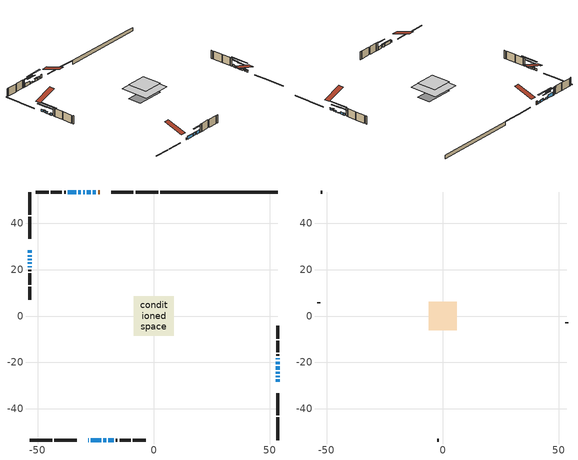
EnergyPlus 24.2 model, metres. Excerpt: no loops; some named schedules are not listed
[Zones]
conditioned space
 floor adiabatic (AdiabaticFloorConstruction): -8.61,-8.61 -8.61,8.61 8.61,8.61 8.61,-8.61 z2.99
 floor foundation (Slab1 construction): -8.53,-4.11 -8.53,4.11 8.53,4.11 8.53,-4.11 z-1.74
 wall outside (RimJoist1 construction): 1.87,53.39 -7.85,53.39 / -53.39,-53.39 -43.68,-53.39 / -53.39,53.39 -53.39,43.68 / 53.39,-53.39 53.39,-43.68 z0.55:0.85
 wall outside (RimJoist2 construction): -8.78,53.39 -18.27,53.39 / -42.75,-53.39 -33.26,-53.39 / -53.39,42.75 -53.39,33.26 / 53.39,-42.75 53.39,-33.26 z0.55:0.85
 wall outside (AdiabaticWallConstruction 1): -23.25,53.39 -23.99,53.39 z0.55:2.58
 wall outside (AdiabaticWallConstruction): -28.28,-53.39 -28.07,-53.39 z0.55:1.77; -53.39,28.28 -53.39,27.16 z0.55:1.87; 53.39,-28.28 53.39,-27.26 / -24.92,53.39 -26.19,53.39 / -53.39,24.69 -53.39,24.08 / 53.39,-24.79 53.39,-24.03 / -31.37,53.39 -32.49,53.39 z0.55:1.57; 53.39,-26.33 53.39,-25.72 / -27.12,53.39 -28.8,53.39 / -53.39,26.23 -53.39,25.62 / 53.39,-20.75 53.39,-19.63 z0.55:1.82; -27.14,-53.39 -22.67,-53.39 / -21.75,-53.39 -20.47,-53.39 / -19.55,-53.39 -17.31,-53.39 z0.55:2.23; 53.39,-23.1 53.39,-21.68 / -29.73,53.39 -30.44,53.39 / -53.39,23.15 -53.39,22.44 z0.55:0.91; 53.39,-18.71 53.39,-18.09 / -53.39,21.51 -53.39,20.9 z0.55:1.97; -33.42,53.39 -36.97,53.39 z0.55:2.53
 wall outside (Wall1 construction): -37.9,53.39 -38.62,53.39 / -16.38,-53.39 -15.66,-53.39 / -53.39,19.97 -53.39,19.25 / 53.39,-17.17 53.39,-16.44 z0.55:5.43
 wall outside (Wall2 construction): -39.55,53.39 -44.33,53.39 / -14.73,-53.39 -9.95,-53.39 / -53.39,18.32 -53.39,13.54 / 53.39,-15.51 53.39,-10.73 z0.55:5.43
 wall outside (Wall3 construction): -45.26,53.39 -50.92,53.39 / -9.02,-53.39 -3.37,-53.39 / -53.39,12.61 -53.39,6.96 / 53.39,-9.8 53.39,-4.15 z0.55:5.43
 wall foundation (FoundationWall1 construction): 2.8,53.39,-1.74 2.8,53.39,0.55 48.33,53.39,0.55 48.33,53.39,0.35 53.39,53.39,0.35 53.39,53.39,-1.74
 window (WindowConstruction 16): -28.28,-53.39 -28.07,-53.39 z0.55:1.77
 window (WindowConstruction 7): -53.39,28.28 -53.39,27.16 z0.55:1.87
 window (WindowConstruction 8): 53.39,-28.28 53.39,-27.26 z0.55:1.56
 window (WindowConstruction 9): 53.39,-26.33 53.39,-25.72 z0.55:1.82
 window (WindowConstruction 10): -24.92,53.39 -26.19,53.39 z0.55:1.56
 window (WindowConstruction 11): -27.12,53.39 -28.8,53.39 z0.55:1.82
 window (WindowConstruction 12): -27.14,-53.39 -22.67,-53.39 z0.55:2.23
 window (WindowConstruction 13): -21.75,-53.39 -20.47,-53.39 z0.55:2.23
 window (WindowConstruction 14): -53.39,26.23 -53.39,25.62 z0.55:1.82
 window (WindowConstruction 15): -53.39,24.69 -53.39,24.08 z0.55:1.56
 window (WindowConstruction): 53.39,-24.79 53.39,-24.03 z0.55:1.56
 window (WindowConstruction 17): 53.39,-23.1 53.39,-21.68 z0.55:0.91
 window (WindowConstruction 18): -29.73,53.39 -30.44,53.39 z0.55:0.91
 window (WindowConstruction 19): -53.39,23.15 -53.39,22.44 z0.55:0.91
 window (WindowConstruction 1): 53.39,-20.75 53.39,-19.63 z0.55:1.82
 window (WindowConstruction 2): 53.39,-18.7 53.39,-18.09 z0.55:1.97
 window (WindowConstruction 3): -31.37,53.39 -32.49,53.39 z0.55:1.56
 window (WindowConstruction 4): -33.42,53.39 -36.97,53.39 z0.55:2.53
 window (WindowConstruction 5): -19.55,-53.39 -17.31,-53.39 z0.55:2.23
 window (WindowConstruction 6): -53.39,21.51 -53.39,20.9 z0.55:1.97
 door (Door): -23.25,53.39 -23.99,53.39 z0.55:2.58
 ceiling adiabatic (AdiabaticFloorConstruction): 8.61,-8.61 8.61,8.61 -8.61,8.61 -8.61,-8.61 z2.99
attic - vented
 floor to conditioned space (Floor1 construction Reversed): -6.09,-6.09 -6.09,6.09 6.09,6.09 6.09,-6.09 z5.43
 wall outside (Wall4 construction): -51.84,53.39 -52.46,53.39 / -2.44,-53.39 -1.82,-53.39 / -53.39,6.03 -53.39,5.41 / 53.39,-3.22 53.39,-2.6 z0.55:5.43
 roof outside (Roof1 construction): -22.32,53.39,5.43 -22.32,41.53,9.38 -19.19,41.53,9.38 -19.19,53.39,5.43; -29.21,-53.39,5.43 -29.21,-41.53,9.38 -32.33,-41.53,9.38 -32.33,-53.39,5.43; -53.39,29.21,5.43 -41.53,29.21,9.38 -41.53,32.33,9.38 -53.39,32.33,5.43; 53.39,-29.21,5.43 41.53,-29.21,9.38 41.53,-32.33,9.38 53.39,-32.33,5.43
shading: -53.39,24.52 -53.39,30.92 -53.8,30.92 -53.8,24.52 z4.51; 53.39,-27.06 53.39,-28.48 53.8,-28.48 53.8,-27.06 z1.77; 53.39,-25.52 53.39,-26.53 53.8,-26.53 53.8,-25.52 z2.02; -26.39,53.39 -24.72,53.39 -24.72,53.8 -26.39,53.8 z1.77; -29,53.39 -26.92,53.39 -26.92,53.8 -29,53.8 z2.02; -22.47,-53.39 -27.34,-53.39 -27.34,-53.8 -22.47,-53.8 z2.43; -20.27,-53.39 -21.95,-53.39 -21.95,-53.8 -20.27,-53.8 z2.43; -53.39,25.42 -53.39,26.43 -53.8,26.43 -53.8,25.42 z2.02; -53.39,23.88 -53.39,24.89 -53.8,24.89 -53.8,23.88 z1.77; 53.39,-21.39 53.39,-27.43 53.8,-27.43 53.8,-21.39 z4.2; 53.39,-16.6 53.39,-28.18 53.8,-28.18 53.8,-16.6 z5.99; -35.52,53.39 -24.65,53.39 -24.65,53.8 -35.52,53.8 z5.99; -53.39,17.36 -53.39,28.23 -53.8,28.23 -53.8,17.36 z5.99; 53.39,-16.99 53.39,-23.39 53.8,-23.39 53.8,-16.99 z4.46; 53.39,-15.45 53.39,-21.34 53.8,-21.34 53.8,-15.45 z4.61; -35.13,53.39 -28.73,53.39 -28.73,53.8 -35.13,53.8 z4.2; -39.61,53.39 -30.78,53.39 -30.78,53.8 -39.61,53.8 z5.17; -14.67,-53.39 -22.19,-53.39 -22.19,-53.8 -14.67,-53.8 z4.87; -53.39,18.26 -53.39,24.15 -53.8,24.15 -53.8,18.26 z4.61
[Building]
Building 1: Terrain=Suburbs
[Site:Location]
Toronto City Centre_ON: Latitude {deg}=43.63; Longitude {deg}=-79.39; Time Zone {hr}=-5; Elevation {m}=77; Keep Site Location Information=Yes
[Site:GroundTemperature:Shallow]
5.01852, 3.26908, 3.12898, 3.95918, 7.29196, 10.6092, 13.4851, 15.3069, 15.4617, 13.9799, 11.1774, 7.9619
[Site:WaterMainsTemperature]
Calculation Method=Schedule; Temperature Schedule=mains temperature schedule
[Material] Roughness=Rough; Thermal Absorptance=0.9
Name | Thickness {m} | Conductivity {W/m-K} | Density {kg/m3} | Specific Heat {J/kg-K} | Solar Absorptance | Visible Absorptance
asphalt or fiberglass shingles | 0.00635 | 0.162714 | 1121.4 | 1465.45 | 0.4 | 0.4
ceiling loosefill ins | 0.0846667 | 0.0480833 | 16.02 | 1046.75 | 0.7 | 0.7
ceiling stud and cavity | 0.1397 | 0.101066 | 65.682 | 1177.47 | 0.7 | 0.7
concrete 4.0 in. | 0.1016 | 1.803125 | 2242.8 | 837.4 | 0.7 | 0.7
concrete 8.0 in. | 0.2032 | 1.803125 | 2242.8 | 837.4 | 0.7 | 0.7
door material | 0.04445 | 0.053851 | 512.64 | 1214.23 | 0.7 | 0.7
exterior vertical ins | 0.0436689 | 0.029427 | 32.04 | 1214.23 | 0.7 | 0.7
floor covering | 0.0127 | 0.0433444 | 54.468 | 1339.84 | 0.6 | 0.6
floor rigid ins; wall rigid ins | 0.512978 | 0.029427 | 32.04 | 1214.23 | 0.7 | 0.7
floor stud and cavity | 0.1397 | 1.75129 | 37.0049 | 1207.88 | 0.7 | 0.7
furniture material conditioned space 1 | 0.1524 | 0.115458 | 640.8 | 1214.23 | 0.6 | 0.6
gypsum board | 0.0127 | 0.160291 | 801 | 837.4 | 0.6 | 0.6
gypsum board 1 | 0.0127 | 0.160291 | 801 | 837.4 | 0.7 | 0.7
osb sheathing 0.5 in. | 0.0127 | 0.115458 | 512.64 | 1214.23 | 0.7 | 0.7
osb sheathing 0.75 in. | 0.01905 | 0.115458 | 512.64 | 1214.23 | 0.7 | 0.7
osb sheathing 2.0 in. | 0.0508 | 0.115458 | 512.64 | 1214.23 | 0.7 | 0.7
rim joist rigid ins | 0.051816 | 0.029427 | 32.04 | 1214.23 | 0.7 | 0.7
rim joist stud and cavity | 0.0508 | 0.0379815 | 125.044 | 1163.47 | 0.6 | 0.6
rim joist stud and cavity 1 | 0.0508 | 0.206692 | 125.044 | 1163.47 | 0.6 | 0.6
wall stud and cavity | 0.1397 | 0.0904657 | 139.0536 | 1170.24 | 0.7 | 0.7
wall stud and cavity 1 | 0.1397 | 0.0787868 | 139.0536 | 1170.24 | 0.7 | 0.7
wall stud and cavity 2 | 0.1397 | 0.0785528 | 139.0536 | 1170.24 | 0.7 | 0.7
wall stud and cavity 3 | 0.0889 | 6.9971 | 50.32683 | 1063.81 | 0.6 | 0.6
wall stud and cavity 4 | 0.0889 | 0.380278 | 52.3479 | 1209.89 | 0.7 | 0.7
wall stud and cavity 5 | 0.0889 | 0.391764 | 83.0341 | 1211.67 | 0.7 | 0.7
wood siding | 0.0254 | 0.102417 | 544.68 | 1172.36 | 0.4 | 0.4
wood siding 1 | 0.00254 | 0.102417 | 544.68 | 1172.36 | 0.4 | 0.4
wood siding 2; wood siding 3; wood siding 4 | 0.0254 | 0.102417 | 544.68 | 1172.36 | 0.7 | 0.7
[WindowMaterial:SimpleGlazingSystem]
Name | U-Factor {W/m2-K} | Solar Heat Gain Coefficient
WindowMaterial | 2.95653 | 0.63
WindowMaterial 1 | 2.92303 | 0.66
WindowMaterial 10 | 2.90486 | 0.68
WindowMaterial 11 | 2.97414 | 0.61
WindowMaterial 12 | 6.93965 | 0.69
WindowMaterial 13 | 3.04398 | 0.53
WindowMaterial 2 | 2.963916 | 0.63
WindowMaterial 3 | 2.93382 | 0.65
WindowMaterial 4 | 2.97981 | 0.59
WindowMaterial 5 | 2.88329 | 0.7
WindowMaterial 6 | 2.921331 | 0.67
WindowMaterial 7 | 2.938365 | 0.65
WindowMaterial 8 | 2.96619 | 0.62
WindowMaterial 9 | 2.92814 | 0.66
[Construction]
AdiabaticFloorConstruction: floor stud and cavity, floor rigid ins, osb sheathing 0.75 in., floor covering
AdiabaticWallConstruction: wood siding 3, wall rigid ins, wall stud and cavity 4, gypsum board
AdiabaticWallConstruction 1: wood siding 4, wall rigid ins, wall stud and cavity 4, gypsum board
Door: door material
Floor1 construction Reversed: gypsum board, ceiling stud and cavity, ceiling loosefill ins
FoundationWall1 construction: concrete 8.0 in., gypsum board 1
furniture construction conditioned space 1: furniture material conditioned space 1
PartitionWallConstruction: gypsum board, wall stud and cavity 5, gypsum board
RimJoist1 construction: wood siding 2, osb sheathing 2.0 in., rim joist stud and cavity
RimJoist2 construction: wood siding 2, rim joist rigid ins, osb sheathing 2.0 in., rim joist stud and cavity 1
Roof1 construction: asphalt or fiberglass shingles
Slab1 construction: concrete 4.0 in.
Wall1 construction: wood siding, osb sheathing 0.5 in., wall stud and cavity, gypsum board
Wall2 construction: wood siding, osb sheathing 0.5 in., wall stud and cavity 1, gypsum board
Wall3 construction: wood siding, osb sheathing 0.5 in., wall stud and cavity 2, gypsum board
Wall4 construction: wood siding 1, wall stud and cavity 3
WindowConstruction: WindowMaterial
WindowConstruction 1: WindowMaterial 1
WindowConstruction 10: WindowMaterial 9
WindowConstruction 11; WindowConstruction 13: WindowMaterial 10
WindowConstruction 12; WindowConstruction 5: WindowMaterial 5
WindowConstruction 14; WindowConstruction 9: WindowMaterial 8
WindowConstruction 15: WindowMaterial 11
WindowConstruction 16: WindowMaterial 12
WindowConstruction 17; WindowConstruction 18; WindowConstruction 19: WindowMaterial 13
WindowConstruction 2; WindowConstruction 6: WindowMaterial 2
WindowConstruction 3: WindowMaterial 3
WindowConstruction 4: WindowMaterial 4
WindowConstruction 7: WindowMaterial 6
WindowConstruction 8: WindowMaterial 7
[Zone] Multiplier=1; Part of Total Floor Area=Yes
Name | Volume {m3}
attic - vented | 95.1544
conditioned space | 1134.6
[Space]
Name | Zone | Volume {m3}
attic - vented 1 | attic - vented | 95.1544
conditioned space 1 | conditioned space | 1134.6
[ZoneInfiltration:EffectiveLeakageArea]
infil attic - vented 1: Zone or Space=attic - vented 1; Schedule=Always On Discrete; Effective Air Leakage Area {cm2}=6242.95; Stack Coefficient=0.000614033; Wind Coefficient=1.67423e-05
[ZoneMixing]
whole house fan mix: Zone or Space=attic - vented; Schedule=Always On Continuous; Design Flow Rate Calculation Method=Flow/Zone; Design Flow Rate {m3/s}=0; Source Zone or Space=conditioned space
[SurfaceProperty:ExposedFoundationPerimeter]
Slab1: Exposed Perimeter Calculation Method=TotalExposedPerimeter; Total Exposed Perimeter {m}=50.596
[InternalMass] Zone or ZoneList=conditioned space; Space or SpaceList=conditioned space 1
Name | Construction | Surface Area {m2}
furniture mass conditioned space 1 | furniture construction conditioned space 1 | 174.8
partition wall mass | PartitionWallConstruction | 437
[Lights]
interior lighting: Zone or ZoneList or Space or SpaceList=conditioned space 1; Schedule=interior lighting schedule; Design Level Calculation Method=LightingLevel; Lighting Level {W}=343.2; Return Air Fraction=0; Fraction Radiant=0.6; Fraction Visible=0.2; Fraction Replaceable=1
[People]
occupants: Zone or ZoneList or Space or SpaceList=conditioned space 1; Number of People Schedule=occupants schedule; Number of People Calculation Method=People; Number of People=3; Fraction Radiant=0.314171; Sensible Heat Fraction=0.56303; Activity Level Schedule=occupants activity schedule; Carbon Dioxide Generation Rate {m3/s-W}=0; Enable ASHRAE 55 Comfort Warnings=No; Mean Radiant Temperature Calculation Type=EnclosureAveraged
[ElectricEquipment] Zone or ZoneList or Space or SpaceList=conditioned space 1; Design Level Calculation Method=EquipmentLevel
Name | Schedule | Design Level {W} | Fraction Latent | Fraction Radiant | Fraction Lost
clothes dryer | clothes dryer schedule | 140.772 | 0.015 | 0.081 | 0.85
clothes washer | clothes washer schedule | 32.1985 | 0.03 | 0.162 | 0.7
cooking range | cooking range schedule | 215.147 | 0.08 | 0.432 | 0.2
dishwasher | dishwasher schedule | 66.8632 | 0.3 | 0.18 | 0.4
fridge | fridge schedule | 72.9452 | 0 | 0.6 | 0
mech vent house fan | mech vent house fan schedule | 0.95 | 0 | 0 | 1
mech vent house fan cfis | mech vent house fan cfis schedule | 0 | 0 | 0 | 0
misc plug loads | misc plug loads schedule | 494.7 | 0.045 | 0.513 | 0.1
whole house fan | Always On Discrete | 0 | 0 | 0 | 1
[OtherEquipment] Zone or ZoneList or Space or SpaceList=conditioned space 1; Design Level Calculation Method=EquipmentLevel
Name | Fuel Type | Schedule | Design Level {W} | Fraction Latent | Fraction Radiant | Fraction Lost
clothes dryer 1 | Electricity | clothes dryer schedule | 0 | 0.015 | 0.081 | 0.85
cooking range 1 | Electricity | cooking range schedule | 0 | 0.08 | 0.432 | 0.2
general water use latent | None | general water use schedule | 62.594 | 1 | 0 | 0
general water use sensible | None | general water use schedule | -61.6891 | 0 | 0.6 | 0
mech vent house fan latent load | None | Always On Discrete | 0 | 1 | 0 | 0
mech vent house fan sensible load | None | Always On Discrete | 0 | 0 | 0 | 0
water heater energy adjustment1 | NaturalGas | Always On Discrete | 0.01 | 0 | 0 | 1
[ZoneInfiltration:DesignFlowRate] Zone or ZoneList or Space or SpaceList=conditioned space 1; Schedule=Always On Discrete; Design Flow Rate Calculation Method=Flow/Zone; Design Flow Rate {m3/s}=0
infil flow; natural vent flow; whole house fan flow
[Foundation:Kiva]
Foundation Kiva 1: Initial Indoor Air Temperature {C}=18; Wall Height Above Grade {m}=0.549981; Wall Depth Below Slab {m}=0.2032; Custom Block Material Name 1=exterior vertical ins; Custom Block Depth 1 {m}=2.28999; Custom Block X Position 1 {m}=0.2159; Custom Block Z Position 1 {m}=0
[Foundation:Kiva:Settings]
Soil Conductivity {W/m-K}=0.849921; Soil Density {kg/m3}=1842.3; Soil Specific Heat {J/kg-K}=418.7; Ground Solar Absorptivity=0.9; Ground Thermal Absorptivity=0.9; Ground Surface Roughness {m}=0.03; Far-Field Width {m}=40; Deep-Ground Boundary Condition=ZeroFlux; Deep-Ground Depth {m}=40; Minimum Cell Dimension {m}=0.2; Maximum Cell Growth Coefficient=3; Simulation Timestep=Timestep
[Exterior:Lights]
exterior lighting: Schedule=exterior lighting schedule; Design Level {W}=75.6
[Schedule:Constant]
Name | Hourly Value
Always On Continuous; mech vent house fan schedule; mech vent house fan cfis schedule; Always On Discrete | 1
occupants activity schedule | 117.228
fridge schedule | 0
[Schedule:Week:Daily]
interior lighting schedule Week Rule - Jan1-Jan27: interior lighting schedule day, interior lighting schedule day, interior lighting schedule day, interior lighting schedule day, interior lighting schedule day, interior lighting schedule day, interior lighting schedule day, interior lighting schedule default day, interior lighting schedule default day, interior lighting schedule default day, interior lighting schedule default day, interior lighting schedule default day
interior lighting schedule Week Rule - Jan28-Feb3: interior lighting schedule day, interior lighting schedule day, interior lighting schedule day, interior lighting schedule day, interior lighting schedule day 1, interior lighting schedule day 1, interior lighting schedule day 1, interior lighting schedule default day, interior lighting schedule default day, interior lighting schedule default day, interior lighting schedule default day, interior lighting schedule default day
interior lighting schedule Week Rule - Feb4-Feb24: interior lighting schedule day 1, interior lighting schedule day 1, interior lighting schedule day 1, interior lighting schedule day 1, interior lighting schedule day 1, interior lighting schedule day 1, interior lighting schedule day 1, interior lighting schedule default day, interior lighting schedule default day, interior lighting schedule default day, interior lighting schedule default day, interior lighting schedule default day
interior lighting schedule Week Rule - Feb25-Mar3: interior lighting schedule day 1, interior lighting schedule day 1, interior lighting schedule day 1, interior lighting schedule day 1, interior lighting schedule day 2, interior lighting schedule day 2, interior lighting schedule day 2, interior lighting schedule default day, interior lighting schedule default day, interior lighting schedule default day, interior lighting schedule default day, interior lighting schedule default day
interior lighting schedule Week Rule - Mar4-Mar31: interior lighting schedule day 2, interior lighting schedule day 2, interior lighting schedule day 2, interior lighting schedule day 2, interior lighting schedule day 2, interior lighting schedule day 2, interior lighting schedule day 2, interior lighting schedule default day, interior lighting schedule default day, interior lighting schedule default day, interior lighting schedule default day, interior lighting schedule default day
interior lighting schedule Week Rule - Apr1-Apr28: interior lighting schedule day 3, interior lighting schedule day 3, interior lighting schedule day 3, interior lighting schedule day 3, interior lighting schedule day 3, interior lighting schedule day 3, interior lighting schedule day 3, interior lighting schedule default day, interior lighting schedule default day, interior lighting schedule default day, interior lighting schedule default day, interior lighting schedule default day
interior lighting schedule Week Rule - Apr29-May5: interior lighting schedule day 3, interior lighting schedule day 3, interior lighting schedule day 4, interior lighting schedule day 4, interior lighting schedule day 4, interior lighting schedule day 4, interior lighting schedule day 4, interior lighting schedule default day, interior lighting schedule default day, interior lighting schedule default day, interior lighting schedule default day, interior lighting schedule default day
interior lighting schedule Week Rule - May6-May26: interior lighting schedule day 4, interior lighting schedule day 4, interior lighting schedule day 4, interior lighting schedule day 4, interior lighting schedule day 4, interior lighting schedule day 4, interior lighting schedule day 4, interior lighting schedule default day, interior lighting schedule default day, interior lighting schedule default day, interior lighting schedule default day, interior lighting schedule default day
interior lighting schedule Week Rule - May27-Jun2: interior lighting schedule day 4, interior lighting schedule day 4, interior lighting schedule day 4, interior lighting schedule day 4, interior lighting schedule day 4, interior lighting schedule day 5, interior lighting schedule day 5, interior lighting schedule default day, interior lighting schedule default day, interior lighting schedule default day, interior lighting schedule default day, interior lighting schedule default day
interior lighting schedule Week Rule - Jun3-Jun30: interior lighting schedule day 5, interior lighting schedule day 5, interior lighting schedule day 5, interior lighting schedule day 5, interior lighting schedule day 5, interior lighting schedule day 5, interior lighting schedule day 5, interior lighting schedule default day, interior lighting schedule default day, interior lighting schedule default day, interior lighting schedule default day, interior lighting schedule default day
interior lighting schedule Week Rule - Jul1-Jul28: interior lighting schedule day 6, interior lighting schedule day 6, interior lighting schedule day 6, interior lighting schedule day 6, interior lighting schedule day 6, interior lighting schedule day 6, interior lighting schedule day 6, interior lighting schedule default day, interior lighting schedule default day, interior lighting schedule default day, interior lighting schedule default day, interior lighting schedule default day
interior lighting schedule Week Rule - Jul29-Aug4: interior lighting schedule day 6, interior lighting schedule day 6, interior lighting schedule day 6, interior lighting schedule day 7, interior lighting schedule day 7, interior lighting schedule day 7, interior lighting schedule day 7, interior lighting schedule default day, interior lighting schedule default day, interior lighting schedule default day, interior lighting schedule default day, interior lighting schedule default day
interior lighting schedule Week Rule - Aug5-Aug25: interior lighting schedule day 7, interior lighting schedule day 7, interior lighting schedule day 7, interior lighting schedule day 7, interior lighting schedule day 7, interior lighting schedule day 7, interior lighting schedule day 7, interior lighting schedule default day, interior lighting schedule default day, interior lighting schedule default day, interior lighting schedule default day, interior lighting schedule default day
interior lighting schedule Week Rule - Aug26-Sep1: interior lighting schedule day 7, interior lighting schedule day 7, interior lighting schedule day 7, interior lighting schedule day 7, interior lighting schedule day 7, interior lighting schedule day 7, interior lighting schedule day 8, interior lighting schedule default day, interior lighting schedule default day, interior lighting schedule default day, interior lighting schedule default day, interior lighting schedule default day
interior lighting schedule Week Rule - Sep2-Sep29: interior lighting schedule day 8, interior lighting schedule day 8, interior lighting schedule day 8, interior lighting schedule day 8, interior lighting schedule day 8, interior lighting schedule day 8, interior lighting schedule day 8, interior lighting schedule default day, interior lighting schedule default day, interior lighting schedule default day, interior lighting schedule default day, interior lighting schedule default day
interior lighting schedule Week Rule - Sep30-Oct6: interior lighting schedule day 8, interior lighting schedule day 9, interior lighting schedule day 9, interior lighting schedule day 9, interior lighting schedule day 9, interior lighting schedule day 9, interior lighting schedule day 9, interior lighting schedule default day, interior lighting schedule default day, interior lighting schedule default day, interior lighting schedule default day, interior lighting schedule default day
interior lighting schedule Week Rule - Oct7-Oct27: interior lighting schedule day 9, interior lighting schedule day 9, interior lighting schedule day 9, interior lighting schedule day 9, interior lighting schedule day 9, interior lighting schedule day 9, interior lighting schedule day 9, interior lighting schedule default day, interior lighting schedule default day, interior lighting schedule default day, interior lighting schedule default day, interior lighting schedule default day
interior lighting schedule Week Rule - Oct28-Nov3: interior lighting schedule day 9, interior lighting schedule day 9, interior lighting schedule day 9, interior lighting schedule day 9, interior lighting schedule day 10, interior lighting schedule day 10, interior lighting schedule day 10, interior lighting schedule default day, interior lighting schedule default day, interior lighting schedule default day, interior lighting schedule default day, interior lighting schedule default day
interior lighting schedule Week Rule - Nov4-Nov24: interior lighting schedule day 10, interior lighting schedule day 10, interior lighting schedule day 10, interior lighting schedule day 10, interior lighting schedule day 10, interior lighting schedule day 10, interior lighting schedule day 10, interior lighting schedule default day, interior lighting schedule default day, interior lighting schedule default day, interior lighting schedule default day, interior lighting schedule default day
interior lighting schedule Week Rule - Nov25-Dec1: interior lighting schedule day 10, interior lighting schedule day 10, interior lighting schedule day 10, interior lighting schedule day 10, interior lighting schedule day 10, interior lighting schedule day 10, interior lighting schedule day 11, interior lighting schedule default day, interior lighting schedule default day, interior lighting schedule default day, interior lighting schedule default day, interior lighting schedule default day
interior lighting schedule Week Rule - Dec2-Dec31: interior lighting schedule day 11, interior lighting schedule day 11, interior lighting schedule day 11, interior lighting schedule day 11, interior lighting schedule day 11, interior lighting schedule day 11, interior lighting schedule day 11, interior lighting schedule default day, interior lighting schedule default day, interior lighting schedule default day, interior lighting schedule default day, interior lighting schedule default day
occupants schedule Week Rule - Jan1-Dec31: occupants schedule day, occupants schedule day, occupants schedule day, occupants schedule day, occupants schedule day, occupants schedule day, occupants schedule day, occupants schedule default day, occupants schedule default day, occupants schedule default day, occupants schedule default day, occupants schedule default day
clothes dryer schedule Week Rule - Jan1-Dec31: clothes dryer schedule day, clothes dryer schedule day, clothes dryer schedule day, clothes dryer schedule day, clothes dryer schedule day, clothes dryer schedule day, clothes dryer schedule day, clothes dryer schedule default day, clothes dryer schedule default day, clothes dryer schedule default day, clothes dryer schedule default day, clothes dryer schedule default day
clothes washer schedule Week Rule - Jan1-Dec31: clothes washer schedule day, clothes washer schedule day, clothes washer schedule day, clothes washer schedule day, clothes washer schedule day, clothes washer schedule day, clothes washer schedule day, clothes washer schedule default day, clothes washer schedule default day, clothes washer schedule default day, clothes washer schedule default day, clothes washer schedule default day
cooking range schedule Week Rule - Jan1-Dec31: cooking range schedule day, cooking range schedule day, cooking range schedule day, cooking range schedule day, cooking range schedule day, cooking range schedule day, cooking range schedule day, cooking range schedule default day, cooking range schedule default day, cooking range schedule default day, cooking range schedule default day, cooking range schedule default day
dishwasher schedule Week Rule - Jan1-Dec31: dishwasher schedule day, dishwasher schedule day, dishwasher schedule day, dishwasher schedule day, dishwasher schedule day, dishwasher schedule day, dishwasher schedule day, dishwasher schedule default day, dishwasher schedule default day, dishwasher schedule default day, dishwasher schedule default day, dishwasher schedule default day
misc plug loads schedule Week Rule - Jan1-Dec31: misc plug loads schedule day, misc plug loads schedule day, misc plug loads schedule day, misc plug loads schedule day, misc plug loads schedule day, misc plug loads schedule day, misc plug loads schedule day, misc plug loads schedule default day, misc plug loads schedule default day, misc plug loads schedule default day, misc plug loads schedule default day, misc plug loads schedule default day
general water use schedule Week Rule - Jan1-Dec31: general water use schedule day, general water use schedule day, general water use schedule day, general water use schedule day, general water use schedule day, general water use schedule day, general water use schedule day, general water use schedule default day, general water use schedule default day, general water use schedule default day, general water use schedule default day, general water use schedule default day
exterior lighting schedule Week Rule - Jan1-Jan27: exterior lighting schedule day, exterior lighting schedule day, exterior lighting schedule day, exterior lighting schedule day, exterior lighting schedule day, exterior lighting schedule day, exterior lighting schedule day, exterior lighting schedule default day, exterior lighting schedule default day, exterior lighting schedule default day, exterior lighting schedule default day, exterior lighting schedule default day
exterior lighting schedule Week Rule - Jan28-Feb3: exterior lighting schedule day, exterior lighting schedule day, exterior lighting schedule day, exterior lighting schedule day, exterior lighting schedule day 1, exterior lighting schedule day 1, exterior lighting schedule day 1, exterior lighting schedule default day, exterior lighting schedule default day, exterior lighting schedule default day, exterior lighting schedule default day, exterior lighting schedule default day
exterior lighting schedule Week Rule - Feb4-Feb24: exterior lighting schedule day 1, exterior lighting schedule day 1, exterior lighting schedule day 1, exterior lighting schedule day 1, exterior lighting schedule day 1, exterior lighting schedule day 1, exterior lighting schedule day 1, exterior lighting schedule default day, exterior lighting schedule default day, exterior lighting schedule default day, exterior lighting schedule default day, exterior lighting schedule default day
exterior lighting schedule Week Rule - Feb25-Mar3: exterior lighting schedule day 1, exterior lighting schedule day 1, exterior lighting schedule day 1, exterior lighting schedule day 1, exterior lighting schedule day 2, exterior lighting schedule day 2, exterior lighting schedule day 2, exterior lighting schedule default day, exterior lighting schedule default day, exterior lighting schedule default day, exterior lighting schedule default day, exterior lighting schedule default day
exterior lighting schedule Week Rule - Mar4-Mar31: exterior lighting schedule day 2, exterior lighting schedule day 2, exterior lighting schedule day 2, exterior lighting schedule day 2, exterior lighting schedule day 2, exterior lighting schedule day 2, exterior lighting schedule day 2, exterior lighting schedule default day, exterior lighting schedule default day, exterior lighting schedule default day, exterior lighting schedule default day, exterior lighting schedule default day
exterior lighting schedule Week Rule - Apr1-Apr28: exterior lighting schedule day 3, exterior lighting schedule day 3, exterior lighting schedule day 3, exterior lighting schedule day 3, exterior lighting schedule day 3, exterior lighting schedule day 3, exterior lighting schedule day 3, exterior lighting schedule default day, exterior lighting schedule default day, exterior lighting schedule default day, exterior lighting schedule default day, exterior lighting schedule default day
exterior lighting schedule Week Rule - Apr29-May5: exterior lighting schedule day 3, exterior lighting schedule day 3, exterior lighting schedule day 4, exterior lighting schedule day 4, exterior lighting schedule day 4, exterior lighting schedule day 4, exterior lighting schedule day 4, exterior lighting schedule default day, exterior lighting schedule default day, exterior lighting schedule default day, exterior lighting schedule default day, exterior lighting schedule default day
exterior lighting schedule Week Rule - May6-May26: exterior lighting schedule day 4, exterior lighting schedule day 4, exterior lighting schedule day 4, exterior lighting schedule day 4, exterior lighting schedule day 4, exterior lighting schedule day 4, exterior lighting schedule day 4, exterior lighting schedule default day, exterior lighting schedule default day, exterior lighting schedule default day, exterior lighting schedule default day, exterior lighting schedule default day
exterior lighting schedule Week Rule - May27-Jun2: exterior lighting schedule day 4, exterior lighting schedule day 4, exterior lighting schedule day 4, exterior lighting schedule day 4, exterior lighting schedule day 4, exterior lighting schedule day 5, exterior lighting schedule day 5, exterior lighting schedule default day, exterior lighting schedule default day, exterior lighting schedule default day, exterior lighting schedule default day, exterior lighting schedule default day
exterior lighting schedule Week Rule - Jun3-Jun30: exterior lighting schedule day 5, exterior lighting schedule day 5, exterior lighting schedule day 5, exterior lighting schedule day 5, exterior lighting schedule day 5, exterior lighting schedule day 5, exterior lighting schedule day 5, exterior lighting schedule default day, exterior lighting schedule default day, exterior lighting schedule default day, exterior lighting schedule default day, exterior lighting schedule default day
exterior lighting schedule Week Rule - Jul1-Jul28: exterior lighting schedule day 6, exterior lighting schedule day 6, exterior lighting schedule day 6, exterior lighting schedule day 6, exterior lighting schedule day 6, exterior lighting schedule day 6, exterior lighting schedule day 6, exterior lighting schedule default day, exterior lighting schedule default day, exterior lighting schedule default day, exterior lighting schedule default day, exterior lighting schedule default day
exterior lighting schedule Week Rule - Jul29-Aug4: exterior lighting schedule day 6, exterior lighting schedule day 6, exterior lighting schedule day 6, exterior lighting schedule day 7, exterior lighting schedule day 7, exterior lighting schedule day 7, exterior lighting schedule day 7, exterior lighting schedule default day, exterior lighting schedule default day, exterior lighting schedule default day, exterior lighting schedule default day, exterior lighting schedule default day
exterior lighting schedule Week Rule - Aug5-Aug25: exterior lighting schedule day 7, exterior lighting schedule day 7, exterior lighting schedule day 7, exterior lighting schedule day 7, exterior lighting schedule day 7, exterior lighting schedule day 7, exterior lighting schedule day 7, exterior lighting schedule default day, exterior lighting schedule default day, exterior lighting schedule default day, exterior lighting schedule default day, exterior lighting schedule default day
exterior lighting schedule Week Rule - Aug26-Sep1: exterior lighting schedule day 7, exterior lighting schedule day 7, exterior lighting schedule day 7, exterior lighting schedule day 7, exterior lighting schedule day 7, exterior lighting schedule day 7, exterior lighting schedule day 8, exterior lighting schedule default day, exterior lighting schedule default day, exterior lighting schedule default day, exterior lighting schedule default day, exterior lighting schedule default day
exterior lighting schedule Week Rule - Sep2-Sep29: exterior lighting schedule day 8, exterior lighting schedule day 8, exterior lighting schedule day 8, exterior lighting schedule day 8, exterior lighting schedule day 8, exterior lighting schedule day 8, exterior lighting schedule day 8, exterior lighting schedule default day, exterior lighting schedule default day, exterior lighting schedule default day, exterior lighting schedule default day, exterior lighting schedule default day
[Schedule:Year]
interior lighting schedule: interior lighting schedule Week Rule - Jan1-Jan27, 1, 1, 1, 27, interior lighting schedule Week Rule - Jan28-Feb3, 1, 28, 2, 3, interior lighting schedule Week Rule - Feb4-Feb24, 2, 4, 2, 24, interior lighting schedule Week Rule - Feb25-Mar3, 2, 25, 3, 3, interior lighting schedule Week Rule - Mar4-Mar31, 3, 4, 3, 31, interior lighting schedule Week Rule - Apr1-Apr28, 4, 1, 4, 28, interior lighting schedule Week Rule - Apr29-May5, 4, 29, 5, 5, interior lighting schedule Week Rule - May6-May26, 5, 6, 5, 26, interior lighting schedule Week Rule - May27-Jun2, 5, 27, 6, 2, interior lighting schedule Week Rule - Jun3-Jun30, 6, 3, 6, 30, interior lighting schedule Week Rule - Jul1-Jul28, 7, 1, 7, 28, interior lighting schedule Week Rule - Jul29-Aug4, 7, 29, 8, 4, interior lighting schedule Week Rule - Aug5-Aug25, 8, 5, 8, 25, interior lighting schedule Week Rule - Aug26-Sep1, 8, 26, 9, 1, interior lighting schedule Week Rule - Sep2-Sep29, 9, 2, 9, 29, interior lighting schedule Week Rule - Sep30-Oct6, 9, 30, 10, 6, interior lighting schedule Week Rule - Oct7-Oct27, 10, 7, 10, 27, interior lighting schedule Week Rule - Oct28-Nov3, 10, 28, 11, 3, interior lighting schedule Week Rule - Nov4-Nov24, 11, 4, 11, 24, interior lighting schedule Week Rule - Nov25-Dec1, 11, 25, 12, 1, interior lighting schedule Week Rule - Dec2-Dec31, 12, 2, 12, 31
occupants schedule: occupants schedule Week Rule - Jan1-Dec31, 1, 1, 12, 31
clothes dryer schedule: clothes dryer schedule Week Rule - Jan1-Dec31, 1, 1, 12, 31
clothes washer schedule: clothes washer schedule Week Rule - Jan1-Dec31, 1, 1, 12, 31
cooking range schedule: cooking range schedule Week Rule - Jan1-Dec31, 1, 1, 12, 31
dishwasher schedule: dishwasher schedule Week Rule - Jan1-Dec31, 1, 1, 12, 31
misc plug loads schedule: misc plug loads schedule Week Rule - Jan1-Dec31, 1, 1, 12, 31
general water use schedule: general water use schedule Week Rule - Jan1-Dec31, 1, 1, 12, 31
exterior lighting schedule: exterior lighting schedule Week Rule - Jan1-Jan27, 1, 1, 1, 27, exterior lighting schedule Week Rule - Jan28-Feb3, 1, 28, 2, 3, exterior lighting schedule Week Rule - Feb4-Feb24, 2, 4, 2, 24, exterior lighting schedule Week Rule - Feb25-Mar3, 2, 25, 3, 3, exterior lighting schedule Week Rule - Mar4-Mar31, 3, 4, 3, 31, exterior lighting schedule Week Rule - Apr1-Apr28, 4, 1, 4, 28, exterior lighting schedule Week Rule - Apr29-May5, 4, 29, 5, 5, exterior lighting schedule Week Rule - May6-May26, 5, 6, 5, 26, exterior lighting schedule Week Rule - May27-Jun2, 5, 27, 6, 2, exterior lighting schedule Week Rule - Jun3-Jun30, 6, 3, 6, 30, exterior lighting schedule Week Rule - Jul1-Jul28, 7, 1, 7, 28, exterior lighting schedule Week Rule - Jul29-Aug4, 7, 29, 8, 4, exterior lighting schedule Week Rule - Aug5-Aug25, 8, 5, 8, 25, exterior lighting schedule Week Rule - Aug26-Sep1, 8, 26, 9, 1, exterior lighting schedule Week Rule - Sep2-Sep29, 9, 2, 9, 29, exterior lighting schedule Week Rule - Sep30-Oct6, 9, 30, 10, 6, exterior lighting schedule Week Rule - Oct7-Oct27, 10, 7, 10, 27, exterior lighting schedule Week Rule - Oct28-Nov3, 10, 28, 11, 3, exterior lighting schedule Week Rule - Nov4-Nov24, 11, 4, 11, 24, exterior lighting schedule Week Rule - Nov25-Dec1, 11, 25, 12, 1, exterior lighting schedule Week Rule - Dec2-Dec31, 12, 2, 12, 31
[Schedule:Compact]
mains temperature schedule: Through: 01/01, For: AllDays, Until: 24:00, 8.80333, Through: 01/02, For: AllDays, Until: 24:00, 8.74333, Through: 01/03, For: AllDays, Until: 24:00, 8.68389, Through: 01/04, For: AllDays, Until: 24:00, 8.62611, Through: 01/05, For: AllDays, Until: 24:00, 8.56944, Through: 01/06, For: AllDays, Until: 24:00, 8.51389, Through: 01/07, For: AllDays, Until: 24:00, 8.45944, Through: 01/08, For: AllDays, Until: 24:00, 8.40611, Through: 01/09, For: AllDays, Until: 24:00, 8.35389, Through: 01/10, For: AllDays, Until: 24:00, 8.30278, Through: 01/11, For: AllDays, Until: 24:00, 8.25333, Through: 01/12, For: AllDays, Until: 24:00, 8.205, Through: 01/13, For: AllDays, Until: 24:00, 8.15778, Through: 01/14, For: AllDays, Until: 24:00, 8.11222, Through: 01/15, For: AllDays, Until: 24:00, 8.06778, Through: 01/16, For: AllDays, Until: 24:00, 8.02444, Through: 01/17, For: AllDays, Until: 24:00, 7.98222, Through: 01/18, For: AllDays, Until: 24:00, 7.94167, Through: 01/19, For: AllDays, Until: 24:00, 7.90222, Through: 01/20, For: AllDays, Until: 24:00, 7.86444, Through: 01/21, For: AllDays, Until: 24:00, 7.82778, Through: 01/22, For: AllDays, Until: 24:00, 7.79278, Through: 01/23, For: AllDays, Until: 24:00, 7.75889, Through: 01/24, For: AllDays, Until: 24:00, 7.72667, Through: 01/25, For: AllDays, Until: 24:00, 7.69556, Through: 01/26, For: AllDays, Until: 24:00, 7.66611, Through: 01/27, For: AllDays, Until: 24:00, 7.63778, Through: 01/28, For: AllDays, Until: 24:00, 7.61111, Through: 01/29, For: AllDays, Until: 24:00, 7.58556, Through: 01/30, For: AllDays, Until: 24:00, 7.56167, Through: 01/31, For: AllDays, Until: 24:00, 7.53944, Through: 02/01, For: AllDays, Until: 24:00, 7.51833, Through: 02/02, For: AllDays, Until: 24:00, 7.49889, Through: 02/03, For: AllDays, Until: 24:00, 7.48111, Through: 02/04, For: AllDays, Until: 24:00, 7.46444, Through: 02/05, For: AllDays, Until: 24:00, 7.44944, Through: 02/06, For: AllDays, Until: 24:00, 7.43556, Through: 02/07, For: AllDays, Until: 24:00, 7.42333, Through: 02/08, For: AllDays, Until: 24:00, 7.41278, Through: 02/09, For: AllDays, Until: 24:00, 7.40389, Through: 02/10, For: AllDays, Until: 24:00, 7.39611, Through: 02/11, For: AllDays, Until: 24:00, 7.39, Through: 02/12, For: AllDays, Until: 24:00, 7.38556, Through: 02/13, For: AllDays, Until: 24:00, 7.38222, Through: 02/14, For: AllDays, Until: 24:00, 7.38056, Through: 02/15, For: AllDays, Until: 24:00, 7.38056, Through: 02/16, For: AllDays, Until: 24:00, 7.38222, Through: 02/17, For: AllDays, Until: 24:00, 7.385, Through: 02/18, For: AllDays, Until: 24:00, 7.38944, Through: 02/19, For: AllDays, Until: 24:00, 7.395, Through: 02/20, For: AllDays, Until: 24:00, 7.40278, Through: 02/21, For: AllDays, Until: 24:00, 7.41167, Through: 02/22, For: AllDays, Until: 24:00, 7.42222, Through: 02/23, For: AllDays, Until: 24:00, 7.43389, Through: 02/24, For: AllDays, Until: 24:00, 7.44722, Through: 02/25, For: AllDays, Until: 24:00, 7.46222, Through: 02/26, For: AllDays, Until: 24:00, 7.47833, Through: 02/27, For: AllDays, Until: 24:00, 7.49611, Through: 02/28, For: AllDays, Until: 24:00, 7.51556, Through: 03/01, For: AllDays, Until: 24:00, 7.53667, Through: 03/02, For: AllDays, Until: 24:00, 7.55889, Through: 03/03, For: AllDays, Until: 24:00, 7.58222, Through: 03/04, For: AllDays, Until: 24:00, 7.60722, Through: 03/05, For: AllDays, Until: 24:00, 7.63389, Through: 03/06, For: AllDays, Until: 24:00, 7.66222, Through: 03/07, For: AllDays, Until: 24:00, 7.69111, Through: 03/08, For: AllDays, Until: 24:00, 7.72222, Through: 03/09, For: AllDays, Until: 24:00, 7.75444, Through: 03/10, For: AllDays, Until: 24:00, 7.78778, Through: 03/11, For: AllDays, Until: 24:00, 7.82278, Through: 03/12, For: AllDays, Until: 24:00, 7.85944, Through: 03/13, For: AllDays, Until: 24:00, 7.89722, Through: 03/14, For: AllDays, Until: 24:00, 7.93611, Through: 03/15, For: AllDays, Until: 24:00, 7.97667, Through: 03/16, For: AllDays, Until: 24:00, 8.01833, Through: 03/17, For: AllDays, Until: 24:00, 8.06167, Through: 03/18, For: AllDays, Until: 24:00, 8.10611, Through: 03/19, For: AllDays, Until: 24:00, 8.15167, Through: 03/20, For: AllDays, Until: 24:00, 8.19833, Through: 03/21, For: AllDays, Until: 24:00, 8.24667, Through: 03/22, For: AllDays, Until: 24:00, 8.29611, Through: 03/23, For: AllDays, Until: 24:00, 8.34667, Through: 03/24, For: AllDays, Until: 24:00, 8.39889, Through: 03/25, For: AllDays, Until: 24:00, 8.45167, Through: 03/26, For: AllDays, Until: 24:00, 8.50611, Through: 03/27, For: AllDays, Until: 24:00, 8.56167, Through: 03/28, For: AllDays, Until: 24:00, 8.61833, Through: 03/29, For: AllDays, Until: 24:00, 8.67611, Through: 03/30, For: AllDays, Until: 24:00, 8.735, Through: 03/31, For: AllDays, Until: 24:00, 8.795, Through: 04/01, For: AllDays, Until: 24:00, 8.85611, Through: 04/02, For: AllDays, Until: 24:00, 8.91833, Through: 04/03, For: AllDays, Until: 24:00, 8.98167, Through: 04/04, For: AllDays, Until: 24:00, 9.04556, Through: 04/05, For: AllDays, Until: 24:00, 9.11111, Through: 04/06, For: AllDays, Until: 24:00, 9.17722, Through: 04/07, For: AllDays, Until: 24:00, 9.24444, Through: 04/08, For: AllDays, Until: 24:00, 9.31222, Through: 04/09, For: AllDays, Until: 24:00, 9.38167, Through: 04/10, For: AllDays, Until: 24:00, 9.45167, Through: 04/11, For: AllDays, Until: 24:00, 9.52222, Through: 04/12, For: AllDays, Until: 24:00, 9.59444, Through: 04/13, For: AllDays, Until: 24:00, 9.66667, Through: 04/14, For: AllDays, Until: 24:00, 9.74, Through: 04/15, For: AllDays, Until: 24:00, 9.81444, Through: 04/16, For: AllDays, Until: 24:00, 9.88944, Through: 04/17, For: AllDays, Until: 24:00, 9.96556, Through: 04/18, For: AllDays, Until: 24:00, 10.0417, Through: 04/19, For: AllDays, Until: 24:00, 10.1189, Through: 04/20, For: AllDays, Until: 24:00, 10.1972, Through: 04/21, For: AllDays, Until: 24:00, 10.2756, Through: 04/22, For: AllDays, Until: 24:00, 10.355, Through: 04/23, For: AllDays, Until: 24:00, 10.435, Through: 04/24, For: AllDays, Until: 24:00, 10.515, Through: 04/25, For: AllDays, Until: 24:00, 10.5961, Through: 04/26, For: AllDays, Until: 24:00, 10.6778, Through: 04/27, For: AllDays, Until: 24:00, 10.76, Through: 04/28, For: AllDays, Until: 24:00, 10.8428, Through: 04/29, For: AllDays, Until: 24:00, 10.9261, Through: 04/30, For: AllDays, Until: 24:00, 11.0094, Through: 05/01, For: AllDays, Until: 24:00, 11.0933, Through: 05/02, For: AllDays, Until: 24:00, 11.1778, Through: 05/03, For: AllDays, Until: 24:00, 11.2628, Through: 05/04, For: AllDays, Until: 24:00, 11.3478, Through: 05/05, For: AllDays, Until: 24:00, 11.4333, Through: 05/06, For: AllDays, Until: 24:00, 11.5189, Through: 05/07, For: AllDays, Until: 24:00, 11.605, Through: 05/08, For: AllDays, Until: 24:00, 11.6917, Through: 05/09, For: AllDays, Until: 24:00, 11.7778, Through: 05/10, For: AllDays, Until: 24:00, 11.865, Through: 05/11, For: AllDays, Until: 24:00, 11.9517, Through: 05/12, For: AllDays, Until: 24:00, 12.0389, Through: 05/13, For: AllDays, Until: 24:00, 12.1261, Through: 05/14, For: AllDays, Until: 24:00, 12.2133, Through: 05/15, For: AllDays, Until: 24:00, 12.3006, Through: 05/16, For: AllDays, Until: 24:00, 12.3883, Through: 05/17, For: AllDays, Until: 24:00, 12.4756, Through: 05/18, For: AllDays, Until: 24:00, 12.5628, Through: 05/19, For: AllDays, Until: 24:00, 12.6506, Through: 05/20, For: AllDays, Until: 24:00, 12.7378, Through: 05/21, For: AllDays, Until: 24:00, 12.825, Through: 05/22, For: AllDays, Until: 24:00, 12.9122, Through: 05/23, For: AllDays, Until: 24:00, 12.9994, Through: 05/24, For: AllDays, Until: 24:00, 13.0861, Through: 05/25, For: AllDays, Until: 24:00, 13.1728, Through: 05/26, For: AllDays, Until: 24:00, 13.2594, Through: 05/27, For: AllDays, Until: 24:00, 13.3456, Through: 05/28, For: AllDays, Until: 24:00, 13.4317, Through: 05/29, For: AllDays, Until: 24:00, 13.5172, Through: 05/30, For: AllDays, Until: 24:00, 13.6028, Through: 05/31, For: AllDays, Until: 24:00, 13.6878, Through: 06/01, For: AllDays, Until: 24:00, 13.7722, Through: 06/02, For: AllDays, Until: 24:00, 13.8567, Through: 06/03, For: AllDays, Until: 24:00, 13.9406, Through: 06/04, For: AllDays, Until: 24:00, 14.0239, Through: 06/05, For: AllDays, Until: 24:00, 14.1067, Through: 06/06, For: AllDays, Until: 24:00, 14.1894, Through: 06/07, For: AllDays, Until: 24:00, 14.2711, Through: 06/08, For: AllDays, Until: 24:00, 14.3528, Through: 06/09, For: AllDays, Until: 24:00, 14.4339, Through: 06/10, For: AllDays, Until: 24:00, 14.5139, Through: 06/11, For: AllDays, Until: 24:00, 14.5939, Through: 06/12, For: AllDays, Until: 24:00, 14.6728, Through: 06/13, For: AllDays, Until: 24:00, 14.7511, Through: 06/14, For: AllDays, Until: 24:00, 14.8289, Through: 06/15, For: AllDays, Until: 24:00, 14.9061, Through: 06/16, For: AllDays, Until: 24:00, 14.9822, Through: 06/17, For: AllDays, Until: 24:00, 15.0578, Through: 06/18, For: AllDays, Until: 24:00, 15.1328, Through: 06/19, For: AllDays, Until: 24:00, 15.2067, Through: 06/20, For: AllDays, Until: 24:00, 15.28, Through: 06/21, For: AllDays, Until: 24:00, 15.3522, Through: 06/22, For: AllDays, Until: 24:00, 15.4239, Through: 06/23, For: AllDays, Until: 24:00, 15.4944, Through: 06/24, For: AllDays, Until: 24:00, 15.5639, Through: 06/25, For: AllDays, Until: 24:00, 15.6328, Through: 06/26, For: AllDays, Until: 24:00, 15.7006, Through: 06/27, For: AllDays, Until: 24:00, 15.7678, Through: 06/28, For: AllDays, Until: 24:00, 15.8333, Through: 06/29, For: AllDays, Until: 24:00, 15.8983, Through: 06/30, For: AllDays, Until: 24:00, 15.9622, Through: 07/01, For: AllDays, Until: 24:00, 16.025, Through: 07/02, For: AllDays, Until: 24:00, 16.0872, Through: 07/03, For: AllDays, Until: 24:00, 16.1478, Through: 07/04, For: AllDays, Until: 24:00, 16.2072, Through: 07/05, For: AllDays, Until: 24:00, 16.2661, Through: 07/06, For: AllDays, Until: 24:00, 16.3233, Through: 07/07, For: AllDays, Until: 24:00, 16.3794, Through: 07/08, For: AllDays, Until: 24:00, 16.435, Through: 07/09, For: AllDays, Until: 24:00, 16.4889, Through: 07/10, For: AllDays, Until: 24:00, 16.5417, Through: 07/11, For: AllDays, Until: 24:00, 16.5928, Through: 07/12, For: AllDays, Until: 24:00, 16.6433, Through: 07/13, For: AllDays, Until: 24:00, 16.6922, Through: 07/14, For: AllDays, Until: 24:00, 16.74, Through: 07/15, For: AllDays, Until: 24:00, 16.7867, Through: 07/16, For: AllDays, Until: 24:00, 16.8322, Through: 07/17, For: AllDays, Until: 24:00, 16.8761, Through: 07/18, For: AllDays, Until: 24:00, 16.9189, Through: 07/19, For: AllDays, Until: 24:00, 16.96, Through: 07/20, For: AllDays, Until: 24:00, 17, Through: 07/21, For: AllDays, Until: 24:00, 17.0389, Through: 07/22, For: AllDays, Until: 24:00, 17.0761, Through: 07/23, For: AllDays, Until: 24:00, 17.1122, Through: 07/24, For: AllDays, Until: 24:00, 17.1467, Through: 07/25, For: AllDays, Until: 24:00, 17.18, Through: 07/26, For: AllDays, Until: 24:00, 17.2117, Through: 07/27, For: AllDays, Until: 24:00, 17.2422, Through: 07/28, For: AllDays, Until: 24:00, 17.2711, Through: 07/29, For: AllDays, Until: 24:00, 17.2983, Through: 07/30, For: AllDays, Until: 24:00, 17.3244, Through: 07/31, For: AllDays, Until: 24:00, 17.3494, Through: 08/01, For: AllDays, Until: 24:00, 17.3728, Through: 08/02, For: AllDays, Until: 24:00, 17.3944, Through: 08/03, For: AllDays, Until: 24:00, 17.4144, Through: 08/04, For: AllDays, Until: 24:00, 17.4333, Through: 08/05, For: AllDays, Until: 24:00, 17.4506, Through: 08/06, For: AllDays, Until: 24:00, 17.4667, Through: 08/07, For: AllDays, Until: 24:00, 17.4811, Through: 08/08, For: AllDays, Until: 24:00, 17.4939, Through: 08/09, For: AllDays, Until: 24:00, 17.5056, Through: 08/10, For: AllDays, Until: 24:00, 17.5156, Through: 08/11, For: AllDays, Until: 24:00, 17.5239, Through: 08/12, For: AllDays, Until: 24:00, 17.5311, Through: 08/13, For: AllDays, Until: 24:00, 17.5361, Through: 08/14, For: AllDays, Until: 24:00, 17.54, Through: 08/15, For: AllDays, Until: 24:00, 17.5428, Through: 08/16, For: AllDays, Until: 24:00, 17.5439, Through: 08/17, For: AllDays, Until: 24:00, 17.5433, Through: 08/18, For: AllDays, Until: 24:00, 17.5411, Through: 08/19, For: AllDays, Until: 24:00, 17.5372, Through: 08/20, For: AllDays, Until: 24:00, 17.5322, Through: 08/21, For: AllDays, Until: 24:00, 17.5256, Through: 08/22, For: AllDays, Until: 24:00, 17.5178, Through: 08/23, For: AllDays, Until: 24:00, 17.5083, Through: 08/24, For: AllDays, Until: 24:00, 17.4972, Through: 08/25, For: AllDays, Until: 24:00, 17.4844, Through: 08/26, For: AllDays, Until: 24:00, 17.4706, Through: 08/27, For: AllDays, Until: 24:00, 17.455, Through: 08/28, For: AllDays, Until: 24:00, 17.4378, Through: 08/29, For: AllDays, Until: 24:00, 17.4194, Through: 08/30, For: AllDays, Until: 24:00, 17.3994, Through: 08/31, For: AllDays, Until: 24:00, 17.3778, Through: 09/01, For: AllDays, Until: 24:00, 17.355, Through: 09/02, For: AllDays, Until: 24:00, 17.3311, Through: 09/03, For: AllDays, Until: 24:00, 17.305, Through: 09/04, For: AllDays, Until: 24:00, 17.2778, Through: 09/05, For: AllDays, Until: 24:00, 17.2494, Through: 09/06, For: AllDays, Until: 24:00, 17.2194, Through: 09/07, For: AllDays, Until: 24:00, 17.1878, Through: 09/08, For: AllDays, Until: 24:00, 17.155, Through: 09/09, For: AllDays, Until: 24:00, 17.1206, Through: 09/10, For: AllDays, Until: 24:00, 17.085, Through: 09/11, For: AllDays, Until: 24:00, 17.0483, Through: 09/12, For: AllDays, Until: 24:00, 17.01, Through: 09/13, For: AllDays, Until: 24:00, 16.97, Through: 09/14, For: AllDays, Until: 24:00, 16.9289, Through: 09/15, For: AllDays, Until: 24:00, 16.8867, Through: 09/16, For: AllDays, Until: 24:00, 16.8428, Through: 09/17, For: AllDays, Until: 24:00, 16.7983, Through: 09/18, For: AllDays, Until: 24:00, 16.7517, Through: 09/19, For: AllDays, Until: 24:00, 16.7044, Through: 09/20, For: AllDays, Until: 24:00, 16.6556, Through: 09/21, For: AllDays, Until: 24:00, 16.6056, Through: 09/22, For: AllDays, Until: 24:00, 16.5544, Through: 09/23, For: AllDays, Until: 24:00, 16.5017, Through: 09/24, For: AllDays, Until: 24:00, 16.4483, Through: 09/25, For: AllDays, Until: 24:00, 16.3933, Through: 09/26, For: AllDays, Until: 24:00, 16.3372, Through: 09/27, For: AllDays, Until: 24:00, 16.2806, Through: 09/28, For: AllDays, Until: 24:00, 16.2222, Through: 09/29, For: AllDays, Until: 24:00, 16.1628, Through: 09/30, For: AllDays, Until: 24:00, 16.1022, Through: 10/01, For: AllDays, Until: 24:00, 16.0406, Through: 10/02, For: AllDays, Until: 24:00, 15.9778, Through: 10/03, For: AllDays, Until: 24:00, 15.9144, Through: 10/04, For: AllDays, Until: 24:00, 15.8494, Through: 10/05, For: AllDays, Until: 24:00, 15.7839, Through: 10/06, For: AllDays, Until: 24:00, 15.7172, Through: 10/07, For: AllDays, Until: 24:00, 15.6494, Through: 10/08, For: AllDays, Until: 24:00, 15.5811, Through: 10/09, For: AllDays, Until: 24:00, 15.5117, Through: 10/10, For: AllDays, Until: 24:00, 15.4411, Through: 10/11, For: AllDays, Until: 24:00, 15.37, Through: 10/12, For: AllDays, Until: 24:00, 15.2978, Through: 10/13, For: AllDays, Until: 24:00, 15.225, Through: 10/14, For: AllDays, Until: 24:00, 15.1511, Through: 10/15, For: AllDays, Until: 24:00, 15.0767, Through: 10/16, For: AllDays, Until: 24:00, 15.0011, Through: 10/17, For: AllDays, Until: 24:00, 14.925, Through: 10/18, For: AllDays, Until: 24:00, 14.8483, Through: 10/19, For: AllDays, Until: 24:00, 14.7706, Through: 10/20, For: AllDays, Until: 24:00, 14.6922, Through: 10/21, For: AllDays, Until: 24:00, 14.6133, Through: 10/22, For: AllDays, Until: 24:00, 14.5339, Through: 10/23, For: AllDays, Until: 24:00, 14.4539, Through: 10/24, For: AllDays, Until: 24:00, 14.3728, Through: 10/25, For: AllDays, Until: 24:00, 14.2917, Through: 10/26, For: AllDays, Until: 24:00, 14.21, Through: 10/27, For: AllDays, Until: 24:00, 14.1272, Through: 10/28, For: AllDays, Until: 24:00, 14.0444, Through: 10/29, For: AllDays, Until: 24:00, 13.9611, Through: 10/30, For: AllDays, Until: 24:00, 13.8772, Through: 10/31, For: AllDays, Until: 24:00, 13.7933, Through: 11/01, For: AllDays, Until: 24:00, 13.7089, Through: 11/02, For: AllDays, Until: 24:00, 13.6239, Through: 11/03, For: AllDays, Until: 24:00, 13.5383, Through: 11/04, For: AllDays, Until: 24:00, 13.4528, Through: 11/05, For: AllDays, Until: 24:00, 13.3667, Through: 11/06, For: AllDays, Until: 24:00, 13.2806, Through: 11/07, For: AllDays, Until: 24:00, 13.1944, Through: 11/08, For: AllDays, Until: 24:00, 13.1078, Through: 11/09, For: AllDays, Until: 24:00, 13.0206, Through: 11/10, For: AllDays, Until: 24:00, 12.9339, Through: 11/11, For: AllDays, Until: 24:00, 12.8467, Through: 11/12, For: AllDays, Until: 24:00, 12.7594, Through: 11/13, For: AllDays, Until: 24:00, 12.6722, Through: 11/14, For: AllDays, Until: 24:00, 12.5844, Through: 11/15, For: AllDays, Until: 24:00, 12.4972, Through: 11/16, For: AllDays, Until: 24:00, 12.41, Through: 11/17, For: AllDays, Until: 24:00, 12.3222, Through: 11/18, For: AllDays, Until: 24:00, 12.235, Through: 11/19, For: AllDays, Until: 24:00, 12.1478, Through: 11/20, For: AllDays, Until: 24:00, 12.0606, Through: 11/21, For: AllDays, Until: 24:00, 11.9733, Through: 11/22, For: AllDays, Until: 24:00, 11.8861, Through: 11/23, For: AllDays, Until: 24:00, 11.7994, Through: 11/24, For: AllDays, Until: 24:00, 11.7128, Through: 11/25, For: AllDays, Until: 24:00, 11.6267, Through: 11/26, For: AllDays, Until: 24:00, 11.5406, Through: 11/27, For: AllDays, Until: 24:00, 11.4544, Through: 11/28, For: AllDays, Until: 24:00, 11.3689, Through: 11/29, For: AllDays, Until: 24:00, 11.2839, Through: 11/30, For: AllDays, Until: 24:00, 11.1989, Through: 12/01, For: AllDays, Until: 24:00, 11.1144, Through: 12/02, For: AllDays, Until: 24:00, 11.03, Through: 12/03, For: AllDays, Until: 24:00, 10.9467, Through: 12/04, For: AllDays, Until: 24:00, 10.8633, Through: 12/05, For: AllDays, Until: 24:00, 10.7806, Through: 12/06, For: AllDays, Until: 24:00, 10.6983, Through: 12/07, For: AllDays, Until: 24:00, 10.6167, Through: 12/08, For: AllDays, Until: 24:00, 10.5356, Through: 12/09, For: AllDays, Until: 24:00, 10.4544, Through: 12/10, For: AllDays, Until: 24:00, 10.3744, Through: 12/11, For: AllDays, Until: 24:00, 10.295, Through: 12/12, For: AllDays, Until: 24:00, 10.2167, Through: 12/13, For: AllDays, Until: 24:00, 10.1383, Through: 12/14, For: AllDays, Until: 24:00, 10.0611, Through: 12/15, For: AllDays, Until: 24:00, 9.98444, Through: 12/16, For: AllDays, Until: 24:00, 9.90833, Through: 12/17, For: AllDays, Until: 24:00, 9.83278, Through: 12/18, For: AllDays, Until: 24:00, 9.75833, Through: 12/19, For: AllDays, Until: 24:00, 9.685, Through: 12/20, For: AllDays, Until: 24:00, 9.61222, Through: 12/21, For: AllDays, Until: 24:00, 9.54, Through: 12/22, For: AllDays, Until: 24:00, 9.46889, Through: 12/23, For: AllDays, Until: 24:00, 9.39889, Through: 12/24, For: AllDays, Until: 24:00, 9.32944, Through: 12/25, For: AllDays, Until: 24:00, 9.26111, Through: 12/26, For: AllDays, Until: 24:00, 9.19389, Through: 12/27, For: AllDays, Until: 24:00, 9.12722, Through: 12/28, For: AllDays, Until: 24:00, 9.06167, Through: 12/29, For: AllDays, Until: 24:00, 8.99722, Through: 12/30, For: AllDays, Until: 24:00, 8.93389, Through: 12/31, For: AllDays, Until: 24:00, 8.87111
